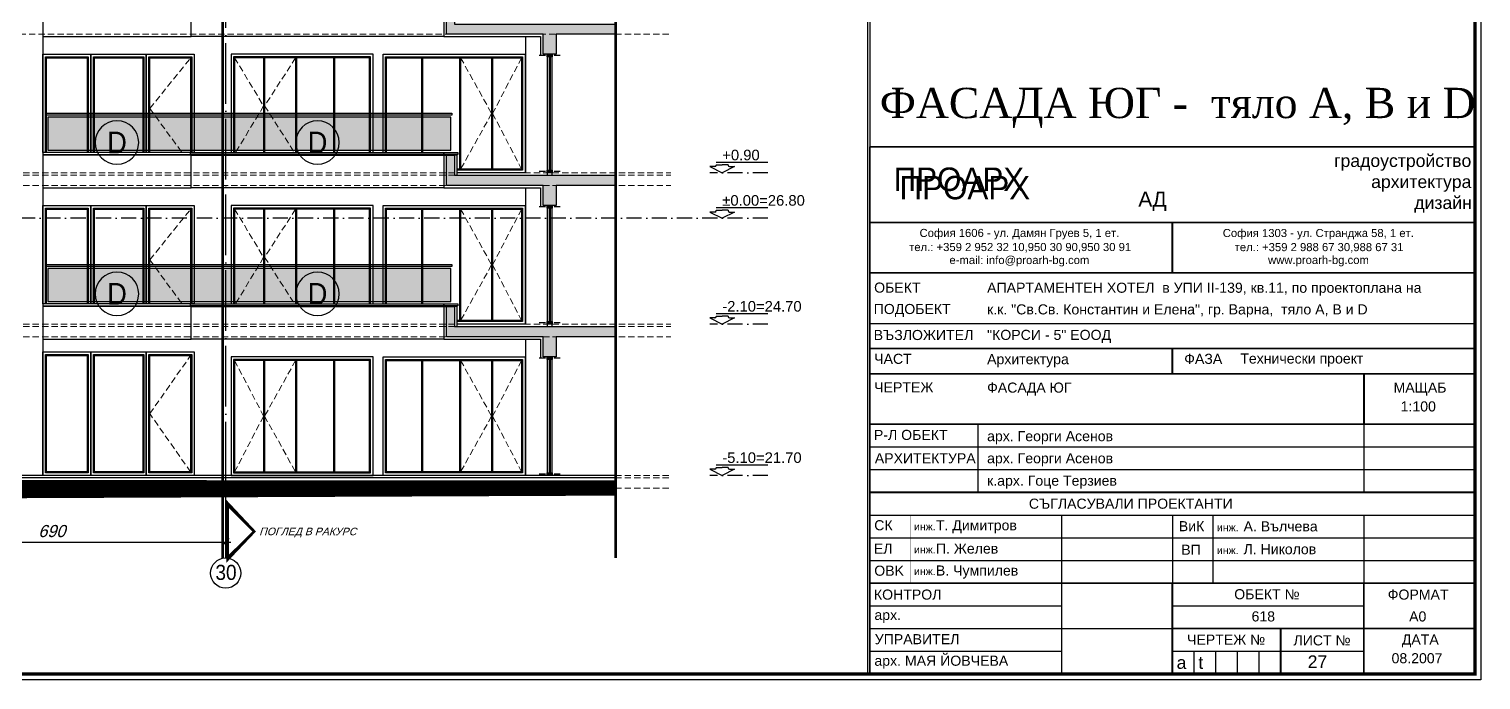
# Model space of a CAD drawing. Extents: x 9615146 to 9672346, y 4699603 to 4705703.
# Drawn here: x 9648767 to 9651646, y 4702703 to 4703994 of the extents above; entities that cross this region are included whole.
import ezdxf
from ezdxf.enums import TextEntityAlignment as Align

# ---------------------------------------------------------------- set-up
doc = ezdxf.new("R2010")
doc.units = 0
doc.header["$LTSCALE"] = 0.5
doc.header["$MEASUREMENT"] = 0
doc.header["$PDSIZE"] = -1
for name, pattern in [('ACAD_ISO04W100', [30, 24, -3, 0, -3]), ('DASHED', [0.75, 0.5, -0.25]), ('OSI1000', [5, 3, -1, 0, -1])]:
    doc.linetypes.add(name, pattern=pattern)
doc.layers.get('0').update_dxf_attribs({"color": 251, "linetype": 'CONTINUOUS'})
doc.layers.get('Defpoints').update_dxf_attribs({"color": 251, "linetype": 'CONTINUOUS'})
for name, color, linetype in [('_axis', 1, 'ACAD_ISO04W100'), ('_axis_num', 1, 'CONTINUOUS'), ('_dimension', 4, 'CONTINUOUS'), ('_dimension_evel', 4, 'CONTINUOUS'), ('_hatch', 9, 'CONTINUOUS'), ('_table', 3, 'CONTINUOUS'), ('_text', 4, 'CONTINUOUS'), ('_text_spesif_window', 41, 'CONTINUOUS'), ('_text_table', 3, 'CONTINUOUS'), ('_view', 3, 'CONTINUOUS'), ('fasadi', 147, 'CONTINUOUS')]:
    doc.layers.add(name, color=color, linetype=linetype)
doc.layers.add('_punk', color=8, linetype='DASHED', lineweight=9)
doc.styles.add('GENERATED_STYLE_1', font='arial.ttf')
doc.styles.add('HEB1', font='', dxfattribs={"width": 0.8, "oblique": 17})
doc.styles.add('leg', font='arial.ttf')
doc.styles.add('POMESHTENIA', font='arial.ttf', dxfattribs={"width": 0.9})
doc.styles.add('PRO', font='')
doc.styles.add('WIN', font='swindos.shx', dxfattribs={"oblique": 17})
doc.styles.get('HEB1').set_extended_font_data('HebarU Cyr')
doc.styles.get('PRO').set_extended_font_data('Corrida')
doc.dimstyles.new('dim_50', dxfattribs={"dimtxt": 24, "dimasz": 1, "dimexe": 30, "dimexo": 0, "dimgap": 10, "dimtad": 1, "dimdec": 1, "dimrnd": 0.5, "dimdsep": 46, "dimtxsty": 'WIN', "dimblk1": '1', "dimblk2": '1', "dimsah": 1, "dimcen": 15, "dimdle": 10, "dimse1": 1, "dimse2": 1, "dimadec": 0, "dimazin": 0, "dimtfac": 1, "dimtdec": 1, "dimtix": 1, "dimtmove": 2, "dimatfit": 3, "dimldrblk": '1', "dimfxl": 1, "dimtolj": 1, "dimarcsym": 0})
pattern_1 = [(180, (19291793.80680515, 2200), (-1.5625, 3.125), [0, -3.125])]
pattern_2 = [(180, (19291793.80680515, 1900), (-1.5625, 3.125), [0, -3.125])]

# ---------------------------------------------------------------- blocks, each defined once
blk = doc.blocks.new('rtyre')
at = {"layer": '_dimension_evel', "ltscale": 20}
for p, q in [((-25.98991621100868, 21.88341124133149), (-43.67999989444797, 21.88341125623265)), ((-43.67999989444797, 21.88341125623265), (0, 0)), ((-21.08991620464076, 37.79426300298655), (161.5563992843381, 37.79426284031797)), ((-21.08991621457972, 28.28064290881593), (-21.08991621457972, 26.78341123343125)), ((-21.08991621457972, 28.28064290881593), (2.484011929482222e-08, 28.28064289018948)), ((21.0899162642454, 28.28064287032612), (2.484011929482222e-08, 28.28064289018948)), ((43.67999993170088, 21.88341117924574), (0, 0)), ((21.0899162642454, 28.28064287032612), (21.08991626175703, 26.78341119617835)), ((25.98991624826158, 21.88341119538381), (43.67999993170088, 21.88341117924574))]:
    blk.add_line(p, q, dxfattribs=at)
for centre, major_axis, ratio, start_param, end_param in [((-25.98991620603192, 26.78341123839346), (3.464823224053962, 3.464823224053962), 0.9999999998278931, 3.926990816057631, 5.497787142683389), ((25.98991625322378, 26.78341119245306), (-3.464823224673926, 3.464823224673926), 0.9999999994715169, 0.7853981629014264, 2.356194488915409)]:
    blk.add_ellipse(centre, major_axis=major_axis, ratio=ratio, start_param=start_param, end_param=end_param, dxfattribs=at)
at = {"layer": '_dimension_evel', "linetype": 'OSI1000', "ltscale": 20, "style": 'HEB1', "oblique": 359.9999999871126, "width": 0.79999999781503}
blk.add_attdef('+12.50', (3.974128048866987e-08, 44.24032013564283), '', height=41.99999997485429, rotation=359.9999999466392, dxfattribs=at)
blk = doc.blocks.new('hgkjy68i')
for p, q in [((-1200.000000003889, 694.999999993277), (-3.881723387166858e-09, 694.9999999999709)), ((-985.8427442305547, 494.9999999944703), (-985.842744229798, 359.9999999944557)), ((-220.0000000027649, 494.999999998734), (-220.0000000020118, 359.9999999987485)), ((-220.0000000027649, 494.999999998734), (-220.0000000020118, 359.9999999987485)), ((-1200.000000002514, 449.9999999932625), (-2.517481334507465e-09, 449.9999999999709)), ((-1200.00000000227, 404.9999999932334), (-2.262822818011045e-09, 404.9999999999418)), ((-1200.000000001761, 314.9999999932334), (-1.764419721439481e-09, 314.9999999999563)), ((-820.0000000017571, 314.9999999953579), (-819.9999999999964, -4.627509042620659e-09)), ((-600.0000000017644, 314.9999999965949), (-600.0000000010041, 179.9999999965949)), ((-600.0000000017644, 314.9999999965949), (-600.0000000010041, 179.9999999965949)), ((-520.0000000017608, 314.999999997046), (-520.0000000010077, 179.999999997046)), ((-220.0000000017608, 314.9999999987194), (-220.0000000010077, 179.9999999987194)), ((-220.0000000017608, 314.9999999987194), (-220.0000000010077, 179.9999999987194)), ((-1200.00000000151, 269.999999993277), (-1.509761204943061e-09, 269.9999999999709)), ((-1200.000000001262, 224.9999999932625), (-1.258740667253733e-09, 224.9999999999709)), ((-1200.000000000757, 134.999999993277), (-890.0000000007531, 134.9999999949941)), ((-1200.000000000757, 134.999999993277), (-890.0000000007531, 134.9999999949941)), ((-1200.000000000757, 134.999999993277), (-890.0000000007531, 134.9999999949941)), ((-1200.000000000757, 134.999999993277), (-820.0000000007494, 134.999999995387)), ((-600.2399612597073, 134.9999999966094), (-220.2399612597037, 134.9999999987485)), ((-1200.000000000502, 89.99999999321881), (-600.0000000005057, 89.99999999659485)), ((-1200.000000000251, 44.99999999327702), (-890.000000000251, 44.99999999497959)), ((-1200.000000000251, 44.99999999327702), (-820.000000000251, 44.99999999537249)), ((-600.2399612592017, 44.99999999662396), (-385.2399612591944, 44.99999999781721)), ((-385.2399612591944, 44.99999999781721), (-220.2399612591944, 44.99999999873398))]:
    blk.add_line(p, q)
at = {"ltscale": 50}
for p, q in [((-557.239961259198, 44.99999999685679), (-557.2399612589506, -3.14321368932724e-09)), ((-514.239961259198, 44.99999999708962), (-514.239961258947, -2.91038304567337e-09)), ((-471.2399612592017, 44.999999997337), (-471.239961258947, -2.677552402019501e-09)), ((-428.239961259198, 44.99999999756983), (-428.239961258947, -2.430169843137264e-09))]:
    blk.add_line(p, q, dxfattribs=at)
for points, const_width in [([(-1200, -6.752088665962219e-09), (-1200.000000005843, 1044.999999993262)], 3.5), ([(-1200.000000005843, 1044.999999993262), (-5.835318006575108e-09, 1044.999999999971)], 3.5), ([(-3.637978807091713e-12, -1.455191522836685e-11), (-5.835318006575108e-09, 1044.999999999971)], 3.5), ([(-1200.000000004999, 894.9999999932479), (-5.009496817365289e-09, 894.9999999999854)], 3.5), ([(-600.0000000044456, 794.999999996624), (-600.0000000050059, 894.9999999966094)], 3.5), ([(-1200.000000004442, 794.9999999932625), (-4.445610102266073e-09, 794.9999999999709)], 3.5), ([(-1200.000000004442, 794.9999999932625), (-4.445610102266073e-09, 794.9999999999709)], 3.5), ([(-1200.000000004442, 794.9999999932625), (-4.445610102266073e-09, 794.9999999999709)], 1), ([(-1200.000000003605, 644.9999999932479), (-2.99175682477653, 644.9999999999563)], 3.5), ([(-600.0000000033251, 594.999999996624), (-600.0000000036052, 644.999999996624)], 3.5), ([(-1200.000000003325, 594.9999999932625), (-2.991756824492768, 594.9999999999563)], 3.5), ([(-220.0000000033288, 594.9999999987485), (-220.0000000030486, 544.9999999987485)], 3.5), ([(-220.0000000033288, 594.9999999987485), (-220.0000000030486, 544.9999999987485)], 3.5), ([(-220.0000000030486, 544.9999999987485), (-220.0000000027649, 494.999999998734)], 3.5), ([(-220.0000000030486, 544.9999999987485), (-220.0000000027649, 494.999999998734)], 3.5), ([(-1200.000000002769, 494.9999999932625), (-2.991756823936157, 494.9999999999418)], 3.5), ([(-1200.000000002015, 359.999999993277), (-2.015440259128809e-09, 359.9999999999709)], 3.5), ([(-1120.000000001764, 314.9999999936845), (-1120.000000001011, 179.9999999936699)], 1), ([(-1200.000000001011, 179.9999999932479), (-1.004082150757313e-09, 179.9999999999418)], 3.5), ([(-600.0000000010041, 179.9999999965949), (-600.0000000000036, -3.37604433298111e-09)], 3.5), ([(-220.2399612599511, 179.9999999987194), (-220.2399612589506, -1.251464709639549e-09)], 3.5), ([(-600.0000000005057, 89.99999999659485), (-5.056790541857481e-10, 89.99999999995634)], 3.5), ([(-385.239961259449, 89.99999999778811), (-385.239961258947, -2.182787284255028e-09)], 3.5), ([(-220.2399612594527, 89.99999999871943), (-5.056790541857481e-10, 89.99999999995634)], 3.5), ([(-1200, -6.752088665962219e-09), (-3.637978807091713e-12, -1.455191522836685e-11)], 3.5)]:
    blk.add_lwpolyline(points, dxfattribs=dict(const_width=const_width))
for s, height, style, p in [('градоустройство', 25, 'GENERATED_STYLE_1', (-279.2148108909023, 1004.97233653588)), ('ПРОАРХ', 46.48734335811437, 'PRO', (-1152.647360662806, 957.4434833707055)), ('архитектура', 25, 'GENERATED_STYLE_1', (-205.7495994309174, 963.305669869631)), ('AД', 30, 'GENERATED_STYLE_1', (-667.5827061538948, 926.1545622206468)), ('дизайн', 25, 'GENERATED_STYLE_1', (-120.2107181209976, 921.6390032034396)), ('София 1606 - ул. Дамян Груев 5, 1 ет.', 16, 'GENERATED_STYLE_1', (-1101.2717192731, 866.2184783885023)), ('София 1303 - ул. Странджа 58, 1 ет.', 16, 'GENERATED_STYLE_1', (-499.981037120313, 866.0711386920011)), ('тел.: +359 2 952 32 10,950 30 90,950 30 91', 16, 'GENERATED_STYLE_1', (-1121.888363202001, 838.2880328040483)), ('тел.: +359 2 988 67 30,988 67 31', 16, 'GENERATED_STYLE_1', (-476.3575719086875, 838.1406931077945)), ('e-mail: info@proarh-bg.com', 16, 'GENERATED_STYLE_1', (-1041.964761564755, 812.5249813447153)), ('www.proarh-bg.com', 16, 'GENERATED_STYLE_1', (-410.1965896438924, 812.6723210481141)), ('ПОДОБЕКТ', 20, 'GENERATED_STYLE_1', (-1192.182810372338, 713.4386813753663)), ('ВЪЗЛОЖИТЕЛ', 20, 'GENERATED_STYLE_1', (-1192.196452936852, 661.8891077689186)), ('ЧАСТ ', 20, 'GENERATED_STYLE_1', (-1191.186903141228, 614.6589358732745)), ('ФАЗА', 20, 'GENERATED_STYLE_1', (-576.4017495081498, 614.6589358767087)), ('ЧЕРТЕЖ', 20, 'GENERATED_STYLE_1', (-1191.186903140915, 558.2715300845448)), ('МАЩАБ', 20, 'GENERATED_STYLE_1', (-161.3647280242658, 557.6176118442672)), ('Р-Л ОБЕКТ', 20, 'GENERATED_STYLE_1', (-1191.72442019359, 463.8119326322048)), ('АРХИТЕКТУРА', 20, 'GENERATED_STYLE_1', (-1189.967257846809, 417.4797464895673)), ('СЪГЛАСУВАЛИ ПРОЕКТАНТИ', 20, 'GENERATED_STYLE_1', (-884.4746525785777, 327.4736180413747)), ('инж. ', 15, 'GENERATED_STYLE_1', (-1112.346777620733, 284.6745074327046)), ('инж. ', 15, 'GENERATED_STYLE_1', (-511.6688418095546, 282.8462442283926)), ('инж.', 15, 'GENERATED_STYLE_1', (-1112.346777620485, 238.9305329192575)), ('инж. ', 15, 'GENERATED_STYLE_1', (-511.6688418093072, 237.6085608504654)), ('инж. ', 15, 'GENERATED_STYLE_1', (-1112.346777620241, 195.8853443439148))]:
    blk.add_text(s, height=height, dxfattribs=dict(style=style)).set_placement(p)
at = {"color": 251, "style": 'PRO'}
blk.add_text('ПРОАРХ', height=46.48734335811437, dxfattribs=at).set_placement((-1140.851553590324, 940.9445723897516))
at = {"ltscale": 50, "style": 'GENERATED_STYLE_1'}
for s, p in [('ОБЕКТ', (-1191.350613919643, 755.8698793716321)), ('СК', (-1191.113233289445, 284.7400529587176)), ('ВиК', (-587.1584681370587, 282.8372235553688)), ('ЕЛ', (-1191.768076399698, 238.1723687701451)), ('ВП', (-582.2439886266911, 236.1671360894397)), ('ОВK', (-1191.08049113342, 194.6015789955854)), ('КОНТРОЛ', (-1191.757162347349, 147.2540160454228)), ('ОБЕКТ №', (-477.2728914897743, 147.9799323776824)), ('ФОРМАТ', (-172.8501191266805, 147.2328425096493)), ('арх.', (-1190.757162347116, 106.9073603170109)), ('УПРАВИТЕЛ', (-1190.109140518754, 58.85228204382292)), ('ЧЕРТЕЖ №', (-570.8668762558445, 57.9260689279472)), ('ЛИСТ №', (-359.7810396322711, 56.48171382729197)), ('ДАТА', (-144.9403480726833, 58.19277409650385)), ('арх. МАЯ ЙОВЧЕВА', (-1190.75716234661, 16.14334437060461))]:
    blk.add_text(s, height=20, dxfattribs=at).set_placement(p)
for tag, p, height in [('OBEKT', (-967.2933519029466, 755.6047332769667), 20), ('PODOBEKT', (-967.2933519027065, 712.681831735681), 20), ('VUZLOGITEL', (-967.2933519024264, 662.1315032256098), 20), ('CHAST', (-967.2933519021499, 614.029710126546), 20), ('FAZA', (-465.3195381476762, 615.2473362208693), 20), ('CHERTEG', (-967.2933519018334, 557.608524344425), 20), ('MASHTAB', (-158.1524274357726, 520.342981286376), 20), ('RUKOVODITEL_OBEKT', (-967.293351901295, 461.3697135259135), 20), ('ARCH', (-967.2933519010512, 417.4797464908188), 20), ('ARCH', (-967.2933519008002, 373.1021301529545), 20), ('CK', (-1068.860316197413, 284.6745074329519), 20), ('VIK', (-458.7979405361002, 282.5361076056288), 20), ('EL', (-1068.860316197155, 238.5263537537976), 20), ('VP', (-458.7979405358456, 237.2268448857649), 20), ('OVK', (-1068.860316196908, 194.9368915299274), 20), ('KONTROL', (-1140.0000000006, 106.1067183476116), 20), ('OBEKT', (-457.4236924307806, 103.9951453490357), 20), ('FORMAT', (-157.5446851358502, 103.9683747715171), 20), ('A', (-591.4913953648684, 9.999999996667611), 25), ('B', (-548.4913953648647, 9.999999996914994), 25), ('C', (-505.4913953648611, 9.999999997147825), 25), ('D', (-462.4913953648611, 9.999999997380655), 25), ('E', (-419.4913953648575, 9.99999999764259), 25), ('00000', (-351.0577362200238, 11.70492593296512), 25), ('DATA', (-151.2424263808934, 21.09625478660746), 20)]:
    blk.add_attdef(tag, p, '', height=height, dxfattribs=at)
blk = doc.blocks.new('1')
for p, q in [((-10, 0), (10, 0)), ((-7.071067811866669, -7.07106781186485), (7.071067811866669, 7.07106781186485)), ((0, 20), (0, -20))]:
    blk.add_line(p, q)
blk = doc.blocks.new('*D84')
at = {"layer": '_dimension', "color": 0, "lineweight": -2, "ltscale": 30, "transparency": 16777216}
blk.add_line((9648467.903402284, 4702976.445895948), (9649155.903402064, 4702976.445895948), dxfattribs=at)
at = {"layer": 'Defpoints', "color": 0, "ltscale": 30, "transparency": 16777216}
for p in [(9648466.903402284, 4702976.445894483), (9649156.903402064, 4702976.445895948), (9649156.903402064, 4702976.445894293)]:
    blk.add_point(p, dxfattribs=at)
at = {"layer": '_dimension', "color": 0, "lineweight": -2, "ltscale": 30, "transparency": 16777216, "rotation": 180}
blk.add_blockref('1', (9648466.903402284, 4702976.445895948), dxfattribs=at)
at = {"layer": '_dimension', "color": 0, "lineweight": -2, "ltscale": 30, "transparency": 16777216}
blk.add_blockref('1', (9649156.903402064, 4702976.445895948), dxfattribs=at)
at = {"layer": '_dimension', "color": 0, "ltscale": 30, "transparency": 16777216, "insert": (9648811.903402174, 4702998.445895948), "char_height": 24, "attachment_point": 5, "style": 'WIN'}
blk.add_mtext('\\A1;690', dxfattribs=at)
blk = doc.blocks.new('fghfdg')
at = {"layer": '_text_spesif_window'}
blk.add_circle((0, 0), 18, dxfattribs=at)
at = {"layer": '_text_spesif_window', "style": 'HEB1', "text_generation_flag": 6, "width": 0.7999999999992724}
blk.add_attdef('A', text='', height=18, rotation=179.9999998932783, dxfattribs=at).set_placement((-1.862645149230957e-09, -9.232262405566871), align=Align.CENTER)

msp = doc.modelspace()

# ---------------------------------------------------------------- hatches: boundary and pattern name
at = {"layer": 'fasadi', "ltscale": 40}
h = msp.add_hatch(color=256, dxfattribs=at)
h.paths.add_polyline_path([(9649594.798128767, 4704003.838117622), (9649930.291744377, 4704003.838117691), (9649930.291744376, 4703983.838117689), (9649594.798128767, 4703983.838117618)])
h.paths.add_polyline_path([(9649786.32422211, 4703983.838117659), (9649812.206126621, 4703983.838117663), (9649812.206126621, 4703943.838117663), (9649786.324222108, 4703943.838117661)])
h.paths.add_polyline_path([(9649594.798128767, 4704043.838117341), (9649610.327271475, 4704043.838117341), (9649610.327271475, 4704008.838117622), (9649594.798128767, 4704008.83811762)])
h.paths.add_polyline_path([(9649594.798128767, 4704008.83811762), (9649610.327271475, 4704008.838117622), (9649610.327271475, 4704003.838117624), (9649594.798128767, 4704003.838117622)])
h = msp.add_hatch(dxfattribs=at)
h.set_pattern_fill('DOTS', color=256, scale=50, style=0)
h.set_pattern_definition(pattern_1)
h.paths.add_polyline_path([(9648804.403414879, 4703753.83811745), (9648804.403414879, 4703818.83811745), (9649151.385621471, 4703818.83811745), (9649151.385621471, 4703753.83811745)])
h.paths.add_polyline_path([(9649151.385621473, 4703818.83811745), (9649156.903401332, 4703818.83811745), (9649156.90340135, 4703753.83811745), (9649151.385621473, 4703753.83811745)])
h = msp.add_hatch(dxfattribs=at)
h.set_pattern_fill('DOTS', color=256, scale=50, style=0)
h.set_pattern_definition(pattern_1)
h.paths.add_polyline_path([(9649603.474509664, 4703753.83811745), (9649603.474509666, 4703818.83811745), (9649156.903401334, 4703818.83811745), (9649156.903401352, 4703753.83811745)])
h = msp.add_hatch(color=256, dxfattribs=at)
h.paths.add_polyline_path([(9649594.798128769, 4703703.838117624), (9649930.29174438, 4703703.838117691), (9649930.29174438, 4703683.838117689), (9649594.798128769, 4703683.83811762)])
h.paths.add_polyline_path([(9649786.324222112, 4703683.838117659), (9649812.206126621, 4703683.838117665), (9649812.206126623, 4703643.838117663), (9649786.324222112, 4703643.838117663)])
h.paths.add_polyline_path([(9649594.798128769, 4703743.838117342), (9649610.327271475, 4703743.838117342), (9649610.327271475, 4703708.838117624), (9649594.798128769, 4703708.838117622)])
h.paths.add_polyline_path([(9649594.798128769, 4703708.838117622), (9649610.327271475, 4703708.838117624), (9649610.327271476, 4703703.838117626), (9649594.798128769, 4703703.838117624)])
h = msp.add_hatch(dxfattribs=at)
h.set_pattern_fill('DOTS', color=256, scale=50, style=0)
h.set_pattern_definition(pattern_2)
h.paths.add_polyline_path([(9648804.403414879, 4703453.83811745), (9648804.403414879, 4703518.83811745), (9649151.385621471, 4703518.83811745), (9649151.385621471, 4703453.83811745)])
h.paths.add_polyline_path([(9649151.385621473, 4703518.83811745), (9649156.903401332, 4703518.83811745), (9649156.90340135, 4703453.83811745), (9649151.385621473, 4703453.83811745)])
h = msp.add_hatch(dxfattribs=at)
h.set_pattern_fill('DOTS', color=256, scale=50, style=0)
h.set_pattern_definition(pattern_2)
h.paths.add_polyline_path([(9649603.474509664, 4703453.83811745), (9649603.474509666, 4703518.83811745), (9649156.903401334, 4703518.83811745), (9649156.903401352, 4703453.83811745)])
h = msp.add_hatch(color=256, dxfattribs=at)
h.paths.add_polyline_path([(9649594.798128773, 4703403.838117624), (9649930.291744383, 4703403.838117691), (9649930.291744383, 4703383.838117689), (9649594.798128773, 4703383.83811762)])
h.paths.add_polyline_path([(9649786.324222116, 4703383.838117659), (9649812.206126627, 4703383.838117665), (9649812.206126627, 4703343.838117663), (9649786.324222116, 4703343.838117663)])
h.paths.add_polyline_path([(9649594.79812877, 4703443.838117342), (9649610.32727148, 4703443.838117342), (9649610.327271478, 4703408.838117624), (9649594.798128773, 4703408.83811762)])
h.paths.add_polyline_path([(9649594.798128773, 4703408.83811762), (9649610.327271478, 4703408.838117624), (9649610.32727148, 4703403.838117626), (9649594.798128773, 4703403.838117624)])

# ---------------------------------------------------------------- linework, layer by layer
at = {"layer": '_axis', "ltscale": 10}
msp.add_line((9649156.903402055, 4702945.264943951), (9649156.903402729, 4705388.083975599), dxfattribs=at)
at = {"layer": '_axis'}
for p, q in [((9649820.03141963, 4703941.338117663), (9649778.146167336, 4703941.338117655)), ((9649820.031419681, 4703711.338117661), (9649778.146167388, 4703711.338117659)), ((9649820.031419631, 4703641.338117663), (9649778.146167338, 4703641.338117654)), ((9649820.031419681, 4703411.338117659), (9649778.146167388, 4703411.338117657)), ((9649820.03141962, 4703341.338117659), (9649778.146167325, 4703341.338117654)), ((9649820.03141967, 4703111.338117659), (9649778.146167377, 4703111.338117657))]:
    msp.add_line(p, q, dxfattribs=at)
at = {"layer": '_axis_num'}
msp.add_circle((9649156.90340211, 4702915.264944139), 30, dxfattribs=at)
at = {"layer": '_dimension_evel', "linetype": 'OSI1000', "ltscale": 20}
for p, q in [((9650232.04528398, 4703708.838118382), (9650117.112900376, 4703708.8381184)), ((9650232.04528398, 4703618.838118382), (9641548.253517205, 4703618.838118402)), ((9650232.045283929, 4703408.838118378), (9650117.112900324, 4703408.838118397)), ((9650232.045283878, 4703108.838118382), (9650117.112900276, 4703108.838118399))]:
    msp.add_line(p, q, dxfattribs=at)
for points, const_width in [([(9649150.962974371, 4702945.264944136), (9649150.962974371, 4705388.083975699)], 4.999999999999999), ([(9649930.291744374, 4702945.264944149), (9649930.291744376, 4705388.083975712)], 5)]:
    msp.add_lwpolyline(points, dxfattribs=dict(at, const_width=const_width))
at = {"layer": '_dimension_evel', "linetype": 'OSI1000', "ltscale": 20, "const_width": 4.999999999999999}
msp.add_lwpolyline([(9649160.962974424, 4702945.264944134), (9649213.462974401, 4702997.764944149), (9649160.962974379, 4703050.264944129)], close=True, dxfattribs=at)
at = {"layer": '_hatch', "color": 252, "ltscale": 10, "const_width": 30.00000000000001}
msp.add_lwpolyline([(9649930.291744368, 4703083.838117131), (9643284.403404808, 4703083.838117975), (9643284.403404804, 4703233.838118077), (9641813.797236903, 4703233.838118077)], dxfattribs=at)
at = {"layer": '_punk', "ltscale": 50}
for p, q in [((9641716.87599032, 4703983.838118257), (9650039.317684485, 4703983.838117066)), ((9649006.403400118, 4703836.338117771), (9649087.40339015, 4703936.838117782)), ((9649174.565878946, 4703936.838117728), (9649232.017529234, 4703841.338117626)), ((9649295.485797178, 4703936.838117726), (9649234.017529236, 4703841.338117627)), ((9649622.76064624, 4703936.838117722), (9649684.22891418, 4703826.338117672)), ((9649743.680564472, 4703936.838117721), (9649686.22891418, 4703826.338117674)), ((9649006.403400118, 4703836.338117771), (9649070.543663697, 4703748.838117789)), ((9649232.017529234, 4703841.338117626), (9649176.280853475, 4703748.838117344)), ((9649234.017529236, 4703841.338117627), (9649293.650923623, 4703748.838117339)), ((9649684.22891418, 4703826.338117672), (9649622.760646233, 4703715.838117627)), ((9649686.22891418, 4703826.338117674), (9649743.680564465, 4703715.838117626)), ((9643223.98546953, 4703708.83811802), (9650039.317684485, 4703708.838117063)), ((9643223.98546953, 4703703.838118021), (9650039.317684485, 4703703.838117066)), ((9643223.98546953, 4703683.83811802), (9650039.317684485, 4703683.838117062)), ((9649006.403400118, 4703536.338117771), (9649087.40339015, 4703636.838117782)), ((9649174.56587895, 4703636.838117728), (9649232.017529238, 4703541.338117626)), ((9649295.48579718, 4703636.838117726), (9649234.017529238, 4703541.338117627)), ((9649622.76064624, 4703636.838117721), (9649684.22891418, 4703526.33811767)), ((9649743.680564472, 4703636.838117719), (9649686.22891418, 4703526.338117674)), ((9649006.403400118, 4703536.338117771), (9649070.543663697, 4703448.838117789)), ((9649232.017529238, 4703541.338117626), (9649176.280853476, 4703448.838117342)), ((9649234.017529238, 4703541.338117627), (9649293.650923626, 4703448.838117339)), ((9649684.22891418, 4703526.33811767), (9649622.760646233, 4703415.838117627)), ((9649686.22891418, 4703526.338117674), (9649743.680564465, 4703415.838117626)), ((9643223.985469531, 4703408.838118021), (9650039.317684485, 4703408.838117063)), ((9643223.985469531, 4703403.838118023), (9650039.317684485, 4703403.838117066)), ((9643223.985469531, 4703383.838118022), (9650039.317684485, 4703383.838117066)), ((9649174.565878952, 4703336.838117728), (9649232.017529244, 4703226.338117661)), ((9649295.485797184, 4703336.838117726), (9649234.017529244, 4703226.338117659)), ((9649622.760646235, 4703336.838117722), (9649684.228914173, 4703226.338117672)), ((9649743.680564465, 4703336.838117721), (9649686.228914173, 4703226.338117674)), ((9649232.017529244, 4703226.338117661), (9649174.56587896, 4703115.838117599)), ((9649234.017529244, 4703226.338117659), (9649295.48579719, 4703115.838117596)), ((9649684.228914173, 4703226.338117672), (9649622.760646228, 4703115.838117626)), ((9649686.228914173, 4703226.338117674), (9649743.680564458, 4703115.838117624)), ((9641716.87599053, 4703108.838117791), (9649169.403383011, 4703108.838117791)), ((9641716.87599053, 4703103.83811779), (9649169.403383011, 4703103.838117791)), ((9641716.87599053, 4703083.838117791), (9649169.403383011, 4703083.838117791)), ((9646835.548150431, 4703108.838118372), (9650039.317684485, 4703108.838117087)), ((9646835.54815043, 4703103.838118374), (9650039.317684485, 4703103.838117087)), ((9646835.548150428, 4703083.838118374), (9650039.317684483, 4703083.838117087))]:
    msp.add_line(p, q, dxfattribs=at)
msp.add_lwpolyline([(9649087.403379066, 4703115.838117791), (9649006.403394574, 4703231.338117787), (9649087.40339015, 4703346.838117782)], dxfattribs=at)
at = {"layer": '_table', "ltscale": 10}
msp.add_lwpolyline([(9641346.02944655, 4705703.380101887), (9651646.029446546, 4705703.380101884), (9651646.029446548, 4702703.380101882), (9641346.029446552, 4702703.380101885)], close=True, dxfattribs=at)
msp.add_lwpolyline([(9641497.713657077, 4705691.380101887, 6.842105263157892, 6.842105263157892, 0), (9651634.029446548, 4705691.380101883, 6.842105263157892, 6.842105263157892, 0), (9651634.029446546, 4702715.380101881, 6.842105263157892, 6.842105263157892, 0), (9641497.713657077, 4702715.380101889, 6.842105263157892, 6.842105263157892, 0)], format="xyseb", close=True, dxfattribs=at)
at = {"layer": '_text_table'}
for p, q in [((9650430.029446606, 4702715.380101882), (9650430.029446607, 4705691.380101849)), ((9650435.029446606, 4702715.380101882), (9650435.029446606, 4705691.380101849))]:
    msp.add_line(p, q, dxfattribs=at)
at = {"layer": 'fasadi'}
msp.add_line((9648794.403392855, 4704878.838117818), (9648794.403392855, 4703108.838117791), dxfattribs=at)
at = {"layer": 'fasadi', "ltscale": 40}
for p, q in [((9649150.962974314, 4703748.838117447), (9649150.96297437, 4703978.838117428)), ((9649589.621747851, 4703978.838117341), (9649781.147841174, 4703978.838117342)), ((9649752.064436655, 4703708.838117624), (9649752.064436639, 4703978.838117341)), ((9649781.147841174, 4703978.838117342), (9649781.147841174, 4703941.338117659)), ((9649232.017529234, 4703936.838117728), (9649232.017529232, 4703748.838117339)), ((9649234.017529234, 4703936.838117726), (9649234.017529232, 4703748.838117339)), ((9649295.485797178, 4703936.838117726), (9649295.485797176, 4703748.838117337)), ((9649297.485797178, 4703936.838117724), (9649297.485797176, 4703748.838117335)), ((9649370.854364289, 4703936.83811773), (9649370.854364289, 4703748.838117335)), ((9649372.854364289, 4703936.838117728), (9649372.854364287, 4703748.838117335)), ((9649545.392079128, 4703936.838117728), (9649545.392079124, 4703748.838117335)), ((9649547.392079128, 4703936.838117728), (9649547.392079122, 4703748.838117335)), ((9649620.76064624, 4703936.838117722), (9649620.760646233, 4703715.838117626)), ((9649622.76064624, 4703936.838117722), (9649622.760646233, 4703715.838117627)), ((9649684.228914184, 4703936.838117721), (9649684.228914177, 4703715.838117626)), ((9649686.228914184, 4703936.838117721), (9649686.228914177, 4703715.838117626)), ((9649798.088793475, 4703938.838117659), (9649798.08879353, 4703713.838117661)), ((9649800.088793471, 4703938.838117659), (9649800.08879353, 4703713.838117659)), ((9649589.621747868, 4703743.838117341), (9649594.79812876, 4703743.838117339)), ((9649615.503652362, 4703743.838117339), (9649610.327271469, 4703743.838117339)), ((9649615.503652362, 4703743.838117339), (9649615.503652362, 4703703.838117667)), ((9649150.962974317, 4703448.838117447), (9649150.962974373, 4703678.838117428)), ((9649589.62174785, 4703678.838117339), (9649781.147841172, 4703678.838117341)), ((9649752.064436657, 4703408.838117622), (9649752.064436639, 4703678.838117339)), ((9649781.147841172, 4703678.838117341), (9649781.147841172, 4703641.338117657)), ((9649232.017529238, 4703636.838117724), (9649232.017529236, 4703448.838117339)), ((9649234.017529238, 4703636.838117726), (9649234.017529236, 4703448.838117339)), ((9649295.48579718, 4703636.838117726), (9649295.485797178, 4703448.838117337)), ((9649297.48579718, 4703636.838117724), (9649297.485797178, 4703448.838117335)), ((9649370.854364293, 4703636.838117728), (9649370.85436429, 4703448.838117333)), ((9649372.854364293, 4703636.838117726), (9649372.85436429, 4703448.838117335)), ((9649545.39207913, 4703636.838117726), (9649545.392079126, 4703448.838117335)), ((9649547.39207913, 4703636.838117726), (9649547.392079124, 4703448.838117335)), ((9649620.76064624, 4703636.838117721), (9649620.760646233, 4703415.838117626)), ((9649622.76064624, 4703636.838117721), (9649622.760646233, 4703415.838117627)), ((9649684.228914184, 4703636.838117721), (9649684.228914177, 4703415.838117624)), ((9649686.228914184, 4703636.838117721), (9649686.228914179, 4703415.838117624)), ((9649798.088793475, 4703638.838117657), (9649798.08879353, 4703413.838117659)), ((9649800.088793473, 4703638.838117657), (9649800.088793531, 4703413.838117657)), ((9649589.62174787, 4703443.838117341), (9649594.798128761, 4703443.838117339)), ((9649615.503652362, 4703443.838117339), (9649610.32727147, 4703443.838117339)), ((9649615.503652362, 4703443.838117339), (9649615.503652364, 4703403.838117667)), ((9649150.96297432, 4703108.838117529), (9649150.962974366, 4703378.838117424)), ((9649589.621747851, 4703378.838117339), (9649781.147841174, 4703378.838117341)), ((9649752.06443665, 4703108.838117624), (9649752.064436631, 4703378.838117341)), ((9649781.147841174, 4703378.838117341), (9649781.147841172, 4703341.338117655)), ((9649232.01752924, 4703336.838117724), (9649232.017529245, 4703115.838117596)), ((9649234.01752924, 4703336.838117724), (9649234.017529245, 4703115.838117598)), ((9649295.485797184, 4703336.838117726), (9649295.48579719, 4703115.838117596)), ((9649297.485797184, 4703336.838117724), (9649297.485797187, 4703115.838117596)), ((9649370.854364295, 4703336.838117728), (9649370.854364302, 4703115.838117594)), ((9649372.854364295, 4703336.838117726), (9649372.854364298, 4703115.838117594)), ((9649545.392079122, 4703336.838117728), (9649545.392079119, 4703115.838117626)), ((9649547.392079122, 4703336.838117728), (9649547.392079115, 4703115.838117626)), ((9649620.760646235, 4703336.838117722), (9649620.760646228, 4703115.838117626)), ((9649622.760646235, 4703336.838117722), (9649622.760646228, 4703115.838117626)), ((9649684.228914177, 4703336.838117721), (9649684.22891417, 4703115.838117626)), ((9649686.228914177, 4703336.838117721), (9649686.228914171, 4703115.838117626)), ((9649798.088793464, 4703338.838117657), (9649798.088793518, 4703113.838117659)), ((9649800.08879346, 4703338.838117657), (9649800.088793518, 4703113.838117657))]:
    msp.add_line(p, q, dxfattribs=at)
for points in [[(9648794.403392857, 4703978.838117348), (9649088.163915949, 4703978.838117456), (9649088.163915934, 4704043.838117456), (9648794.403392838, 4704043.838117352)], [(9649589.62174785, 4703978.838117341), (9649088.163915938, 4703978.838117454), (9649088.163915955, 4704043.838117458), (9649589.621747868, 4704043.838117342)], [(9649804.088793471, 4703943.838117659), (9649804.08879347, 4703938.838117657), (9649794.088793473, 4703938.838117655), (9649794.088793471, 4703943.838117659)], [(9649804.088793522, 4703713.838117659), (9649804.08879347, 4703938.838117657), (9649794.088793473, 4703938.838117655), (9649794.088793524, 4703713.838117657)], [(9648799.40341178, 4703826.838115691), (9649605.474509668, 4703826.838115627), (9649605.474509666, 4703822.838115633), (9648799.40341178, 4703822.838115697)], [(9648804.403414879, 4703753.83811745), (9649603.474509666, 4703753.83811745), (9649603.474509666, 4703818.83811745), (9648804.403414879, 4703818.83811745)], [(9649087.163915934, 4703748.838117464), (9648794.4033934, 4703748.838117352), (9648794.403393403, 4703744.838117346), (9649087.163915938, 4703744.838117458)], [(9648794.403393423, 4703678.838117346), (9649088.16391595, 4703678.838117454), (9649088.163915936, 4703743.838117454), (9648794.403393405, 4703743.83811735)], [(9649087.16391596, 4703748.838117464), (9649589.621747857, 4703748.838117339), (9649589.621747855, 4703744.838117333), (9649087.163915958, 4703744.83811746)], [(9649589.621747846, 4703678.838117339), (9649088.16391594, 4703678.838117452), (9649088.163915955, 4703743.838117456), (9649589.621747864, 4703743.838117341)], [(9649617.32727147, 4703744.838117329), (9649589.62174786, 4703744.838117337), (9649589.62174786, 4703748.838117339), (9649617.32727147, 4703748.838117333)], [(9649804.088793522, 4703713.838117659), (9649804.088793524, 4703708.838117661), (9649794.088793524, 4703708.838117659), (9649794.088793524, 4703713.838117657)], [(9649804.088793518, 4703703.838117657), (9649804.088793524, 4703708.838117655), (9649794.088793524, 4703708.838117661), (9649794.088793518, 4703703.838117667)], [(9649804.088793473, 4703643.838117659), (9649804.088793471, 4703638.838117655), (9649794.088793475, 4703638.838117655), (9649794.088793473, 4703643.838117657)], [(9649804.088793522, 4703413.838117659), (9649804.088793471, 4703638.838117655), (9649794.088793475, 4703638.838117655), (9649794.088793524, 4703413.838117655)], [(9648799.40341178, 4703526.838115691), (9649605.474509668, 4703526.838115627), (9649605.474509666, 4703522.838115633), (9648799.40341178, 4703522.838115697)], [(9648804.403414879, 4703453.83811745), (9649603.474509666, 4703453.83811745), (9649603.474509666, 4703518.83811745), (9648804.403414879, 4703518.83811745)], [(9649087.163915936, 4703448.838117464), (9648794.403392836, 4703448.838117349), (9648794.403392838, 4703444.838117345), (9649087.16391594, 4703444.838117458)], [(9648794.403392857, 4703378.838117345), (9649088.163915953, 4703378.838117452), (9649088.163915938, 4703443.838117454), (9648794.403392838, 4703443.838117347)], [(9649087.163915962, 4703448.838117462), (9649589.621747859, 4703448.838117339), (9649589.621747857, 4703444.838117333), (9649087.163915958, 4703444.838117458)], [(9649589.621747848, 4703378.838117339), (9649088.16391594, 4703378.838117452), (9649088.163915956, 4703443.838117452), (9649589.621747866, 4703443.838117339)], [(9649617.32727147, 4703444.838117329), (9649589.62174786, 4703444.838117335), (9649589.62174786, 4703448.838117339), (9649617.32727147, 4703448.838117331)], [(9649804.088793522, 4703413.838117659), (9649804.088793525, 4703408.838117659), (9649794.088793525, 4703408.838117659), (9649794.088793524, 4703413.838117655)], [(9649804.08879352, 4703403.838117655), (9649804.088793524, 4703408.838117654), (9649794.088793524, 4703408.838117661), (9649794.08879352, 4703403.838117665)], [(9649804.08879346, 4703343.838117659), (9649804.088793458, 4703338.838117655), (9649794.088793464, 4703338.838117655), (9649794.088793462, 4703343.838117657)], [(9649804.08879351, 4703113.838117657), (9649804.088793458, 4703338.838117655), (9649794.088793464, 4703338.838117655), (9649794.088793512, 4703113.838117655)], [(9649804.08879351, 4703113.838117657), (9649804.088793512, 4703108.838117659), (9649794.088793512, 4703108.838117659), (9649794.088793512, 4703113.838117655)]]:
    msp.add_lwpolyline(points, close=True, dxfattribs=at)
for points in [[(9649812.206126617, 4703983.838117624), (9649812.206126617, 4703943.838117663), (9649786.324222105, 4703943.838117663), (9649786.324222105, 4703983.838117626), (9649594.798128763, 4703983.838117626), (9649594.798128763, 4704043.838117342), (9649610.32727147, 4704043.838117342), (9649610.32727147, 4704003.83811767), (9649930.291744372, 4704003.838117667), (9649930.291744372, 4703983.83811762), (9649812.206126617, 4703983.838117624)], [(9649449.206314754, 4703748.838117335), (9649449.206314752, 4703943.838117728), (9649167.565878946, 4703943.838117728), (9649167.565878946, 4703748.838117341)], [(9649444.206314754, 4703748.838117335), (9649444.206314752, 4703938.838117726), (9649172.565878944, 4703938.83811773), (9649172.565878946, 4703748.838117342)], [(9649442.206314754, 4703748.838117335), (9649442.206314752, 4703936.838117726), (9649174.565878946, 4703936.838117728), (9649174.565878946, 4703748.838117342)], [(9649469.040128658, 4703748.838117339), (9649469.040128665, 4703943.83811773), (9649750.680564472, 4703943.838117721), (9649750.680564463, 4703708.838117624), (9649615.50365237, 4703708.838117626)], [(9649474.040128658, 4703748.838117339), (9649474.040128665, 4703938.838117732), (9649745.680564472, 4703938.838117722), (9649745.680564463, 4703713.838117622), (9649615.50365237, 4703713.838117622)], [(9649476.040128658, 4703748.838117339), (9649476.040128665, 4703936.838117732), (9649743.680564472, 4703936.838117721), (9649743.680564463, 4703715.838117626), (9649615.50365237, 4703715.838117626)], [(9649812.206126615, 4703683.838117622), (9649812.206126615, 4703643.838117661), (9649786.324222105, 4703643.838117661), (9649786.324222105, 4703683.838117624), (9649594.798128761, 4703683.838117624), (9649594.798128761, 4703743.838117341), (9649610.327271469, 4703743.838117341), (9649610.327271469, 4703703.838117668), (9649930.29174437, 4703703.838117667), (9649930.29174437, 4703683.838117618), (9649812.206126615, 4703683.838117622)], [(9649449.206314757, 4703448.838117335), (9649449.206314756, 4703643.838117728), (9649167.565878948, 4703643.838117728), (9649167.56587895, 4703448.838117341)], [(9649444.206314756, 4703448.838117335), (9649444.206314754, 4703638.838117726), (9649172.565878948, 4703638.83811773), (9649172.56587895, 4703448.838117342)], [(9649442.206314756, 4703448.838117335), (9649442.206314756, 4703636.838117726), (9649174.56587895, 4703636.838117728), (9649174.56587895, 4703448.838117342)], [(9649469.040128658, 4703448.838117339), (9649469.040128665, 4703643.83811773), (9649750.680564474, 4703643.838117721), (9649750.680564463, 4703408.838117624), (9649615.50365237, 4703408.838117626)], [(9649474.040128658, 4703448.838117337), (9649474.040128667, 4703638.838117732), (9649745.680564472, 4703638.838117721), (9649745.680564465, 4703413.838117622), (9649615.503652371, 4703413.838117622)], [(9649476.040128658, 4703448.838117339), (9649476.040128665, 4703636.83811773), (9649743.680564472, 4703636.838117719), (9649743.680564463, 4703415.838117624), (9649615.503652371, 4703415.838117626)], [(9649812.206126617, 4703383.838117622), (9649812.206126617, 4703343.838117661), (9649786.324222105, 4703343.838117659), (9649786.324222105, 4703383.838117624), (9649594.798128763, 4703383.838117624), (9649594.798128763, 4703443.838117341), (9649610.32727147, 4703443.838117341), (9649610.32727147, 4703403.838117668), (9649930.291744372, 4703403.838117665), (9649930.291744372, 4703383.838117618), (9649812.206126617, 4703383.838117622)], [(9649167.565878961, 4703108.838117588), (9649449.206314765, 4703108.838117592), (9649449.206314757, 4703343.838117728), (9649167.565878952, 4703343.838117726), (9649167.565878961, 4703108.838117588)], [(9649469.040128658, 4703108.838117596), (9649469.040128658, 4703343.83811773), (9649750.680564467, 4703343.838117721), (9649750.680564458, 4703108.838117624), (9649469.040128658, 4703108.838117596)], [(9649172.565878958, 4703113.83811759), (9649444.206314765, 4703113.838117592), (9649444.206314757, 4703338.838117726), (9649172.565878952, 4703338.83811773), (9649172.56587896, 4703113.838117588)], [(9649174.56587896, 4703115.838117592), (9649442.206314765, 4703115.838117594), (9649442.206314757, 4703336.838117726), (9649174.565878952, 4703336.838117728), (9649174.56587896, 4703115.838117601)], [(9649474.04012865, 4703113.838117624), (9649474.04012866, 4703338.838117732), (9649745.680564465, 4703338.838117722), (9649745.680564458, 4703113.838117622), (9649474.04012865, 4703113.838117624)], [(9649476.040128654, 4703115.838117624), (9649476.04012866, 4703336.83811773), (9649743.680564465, 4703336.838117721), (9649743.680564458, 4703115.838117624), (9649476.040128654, 4703115.838117626)], [(9649930.291744374, 4703108.838117131), (9643309.403404806, 4703108.838117969), (9643309.403404804, 4703258.838118077), (9641813.797236903, 4703258.838118077)], [(9649930.291744372, 4703103.838117131), (9643304.403404806, 4703103.83811797), (9643304.403404804, 4703253.838118077), (9641813.797236903, 4703253.838118077)]]:
    msp.add_lwpolyline(points, dxfattribs=at)
at = {"layer": 'fasadi'}
for points in [[(9648794.403403942, 4703943.838117782), (9648889.403393975, 4703943.838117782), (9648889.403393975, 4703748.838117789), (9648794.403403942, 4703748.838117789)], [(9648799.403403942, 4703938.838117782), (9648884.403393975, 4703938.838117782), (9648884.403393975, 4703748.838117789), (9648799.403403942, 4703748.838117789)], [(9648801.403403942, 4703936.838117782), (9648882.403393975, 4703936.838117782), (9648882.403393975, 4703748.838117789), (9648801.403403942, 4703748.838117789)], [(9648889.403393975, 4703943.838117782), (9648999.403400118, 4703943.838117782), (9648999.403400118, 4703748.838117789), (9648889.403393975, 4703748.838117789)], [(9648894.403393975, 4703938.838117782), (9648994.403400118, 4703938.838117782), (9648994.403400118, 4703748.838117789), (9648894.403393975, 4703748.838117789)], [(9648896.403393975, 4703936.838117782), (9648992.403400118, 4703936.838117782), (9648992.403400118, 4703748.838117789), (9648896.403393975, 4703748.838117789)], [(9648999.403400118, 4703943.838117782), (9649094.40339015, 4703943.838117782), (9649094.40339015, 4703748.838117789), (9648999.403400118, 4703748.838117789)], [(9649004.403400118, 4703938.838117782), (9649089.40339015, 4703938.838117782), (9649089.40339015, 4703748.838117789), (9649004.403400118, 4703748.838117789)], [(9649006.403400118, 4703936.838117782), (9649087.40339015, 4703936.838117782), (9649087.40339015, 4703748.838117789), (9649006.403400118, 4703748.838117789)], [(9648794.403403942, 4703643.838117782), (9648889.403393975, 4703643.838117782), (9648889.403393975, 4703448.838117789), (9648794.403403942, 4703448.838117789)], [(9648799.403403942, 4703638.838117782), (9648884.403393975, 4703638.838117782), (9648884.403393975, 4703448.838117789), (9648799.403403942, 4703448.838117789)], [(9648801.403403942, 4703636.838117782), (9648882.403393975, 4703636.838117782), (9648882.403393975, 4703448.838117789), (9648801.403403942, 4703448.838117789)], [(9648889.403393975, 4703643.838117782), (9648999.403400118, 4703643.838117782), (9648999.403400118, 4703448.838117789), (9648889.403393975, 4703448.838117789)], [(9648894.403393975, 4703638.838117782), (9648994.403400118, 4703638.838117782), (9648994.403400118, 4703448.838117789), (9648894.403393975, 4703448.838117789)], [(9648896.403393975, 4703636.838117782), (9648992.403400118, 4703636.838117782), (9648992.403400118, 4703448.838117789), (9648896.403393975, 4703448.838117789)], [(9648999.403400118, 4703643.838117782), (9649094.40339015, 4703643.838117782), (9649094.40339015, 4703448.838117789), (9648999.403400118, 4703448.838117789)], [(9649004.403400118, 4703638.838117782), (9649089.40339015, 4703638.838117782), (9649089.40339015, 4703448.838117789), (9649004.403400118, 4703448.838117789)], [(9649006.403400118, 4703636.838117782), (9649087.40339015, 4703636.838117782), (9649087.40339015, 4703448.838117789), (9649006.403400118, 4703448.838117789)], [(9648794.403403942, 4703353.838117782), (9648889.403393975, 4703353.838117782), (9648889.40338289, 4703108.838117791), (9648794.403392855, 4703108.838117791)], [(9648799.403403942, 4703348.838117782), (9648884.403393975, 4703348.838117782), (9648884.40338289, 4703113.838117791), (9648799.403392855, 4703113.838117791)], [(9648801.403403942, 4703346.838117782), (9648882.403393975, 4703346.838117782), (9648882.40338289, 4703115.838117791), (9648801.403392855, 4703115.838117791)], [(9648889.403393975, 4703353.838117782), (9648999.403400118, 4703353.838117782), (9648999.403389031, 4703108.838117791), (9648889.40338289, 4703108.838117791)], [(9648894.403393975, 4703348.838117782), (9648994.403400118, 4703348.838117782), (9648994.403389031, 4703113.838117791), (9648894.40338289, 4703113.838117791)], [(9648896.403393975, 4703346.838117782), (9648992.403400118, 4703346.838117782), (9648992.403389031, 4703115.838117791), (9648896.40338289, 4703115.838117791)], [(9648999.403400118, 4703353.838117782), (9649094.40339015, 4703353.838117782), (9649094.403379066, 4703108.838117791), (9648999.403389031, 4703108.838117791)], [(9649004.403400118, 4703348.838117782), (9649089.40339015, 4703348.838117782), (9649089.403379066, 4703113.838117791), (9649004.403389031, 4703113.838117791)], [(9649006.403400118, 4703346.838117782), (9649087.40339015, 4703346.838117782), (9649087.403379066, 4703115.838117791), (9649006.403389031, 4703115.838117791)]]:
    msp.add_lwpolyline(points, close=True, dxfattribs=at)

# ---------------------------------------------------------------- block references
at = {"layer": '_dimension_evel', "linetype": 'OSI1000', "ltscale": 20}
ref = msp.add_blockref('rtyre', (9650141.57370032, 4703708.838118399), dxfattribs=dict(at, xscale=0.5600000023841858, yscale=0.5600000023841858, zscale=0.5600000023841858))
ref.add_attrib('+12.50', '+0.90', (9650141.573700348, 4703733.612697672, 1.862645149447799e-09), dxfattribs={"linetype": 'OSI1000', "ltscale": 20, "height": 20.99999999999999, "style": 'POMESHTENIA'})
ref = msp.add_blockref('rtyre', (9650141.573700365, 4703618.838118402), dxfattribs=dict(at, xscale=0.5600000023841858, yscale=0.5600000023841858, zscale=0.5600000023841858))
ref.add_attrib('+12.50', '%%p0.00=26.80', (9650141.573700389, 4703643.612697681, 1.8626451494478e-09), dxfattribs={"linetype": 'OSI1000', "ltscale": 20, "height": 20.99999999999999, "style": 'POMESHTENIA'})
ref = msp.add_blockref('rtyre', (9650141.57370027, 4703408.838118395), dxfattribs=dict(at, xscale=0.5600000023841858, yscale=0.5600000023841858, zscale=0.5600000023841858))
ref.add_attrib('+12.50', '-2.10=24.70', (9650141.573700296, 4703433.612697672, 1.862645149447799e-09), dxfattribs={"linetype": 'OSI1000', "ltscale": 20, "height": 20.99999999999999, "style": 'POMESHTENIA'})
ref = msp.add_blockref('rtyre', (9650141.57370022, 4703108.838118397), dxfattribs=dict(at, xscale=0.5600000023841858, yscale=0.5600000023841858, zscale=0.5600000023841858))
ref.add_attrib('+12.50', '-5.10=21.70', (9650141.573700247, 4703133.612697672, 1.862645149447799e-09), dxfattribs={"linetype": 'OSI1000', "ltscale": 20, "height": 20.99999999999999, "style": 'POMESHTENIA'})
at = {"layer": '_table', "ltscale": 10}
ref = msp.add_blockref('hgkjy68i', (9651634.029446546, 4702715.380101883), dxfattribs=at)
ref.add_attrib('00000', '27', (9651302.397788132, 4702727.085027817), dxfattribs={"layer": '0', "ltscale": 50, "height": 25, "style": 'GENERATED_STYLE_1'})
ref.add_attrib('B', 't', (9651085.53805118, 4702725.38010188), dxfattribs={"layer": '0', "ltscale": 50, "height": 25, "style": 'GENERATED_STYLE_1'})
ref.add_attrib('A', 'a', (9651042.53805118, 4702725.380101879), dxfattribs={"layer": '0', "ltscale": 50, "height": 25, "style": 'GENERATED_STYLE_1'})
ref.add_attrib('DATA', '08.2007', (9651468.774939131, 4702736.476356669), dxfattribs={"layer": '0', "ltscale": 50, "height": 20, "style": 'GENERATED_STYLE_1'})
ref.add_attrib('FORMAT', 'А0', (9651503.579258531, 4702819.348476654), dxfattribs={"layer": '0', "ltscale": 50, "height": 20, "style": 'GENERATED_STYLE_1'})
ref.add_attrib('OBEKT', '618', (9651191.1106734, 4702819.375247232), dxfattribs={"layer": '0', "ltscale": 50, "height": 20, "style": 'GENERATED_STYLE_1'})
ref.add_attrib('VP', 'Л. Николов', (9651175.23150601, 4702952.606946768), dxfattribs={"layer": '0', "ltscale": 50, "height": 20, "style": 'GENERATED_STYLE_1'})
ref.add_attrib('VIK', 'А. Вълчева', (9651175.231506009, 4702997.916209489), dxfattribs={"layer": '0', "ltscale": 50, "height": 20, "style": 'GENERATED_STYLE_1'})
ref.add_attrib('OVK', 'В. Чумпилев', (9650565.16913035, 4702910.316993413), dxfattribs={"layer": '0', "ltscale": 50, "height": 20, "style": 'GENERATED_STYLE_1'})
ref.add_attrib('EL', 'П. Желев', (9650565.169130348, 4702953.906455637), dxfattribs={"layer": '0', "ltscale": 50, "height": 20, "style": 'GENERATED_STYLE_1'})
ref.add_attrib('CK', 'Т. Димитров', (9650565.169130348, 4703000.054609316), dxfattribs={"layer": '0', "ltscale": 50, "height": 20, "style": 'GENERATED_STYLE_1'})
ref.add_attrib('ARCH', 'к.арх. Гоце Терзиев', (9650666.736094646, 4703088.482232036), dxfattribs={"layer": '0', "ltscale": 50, "height": 20, "style": 'GENERATED_STYLE_1'})
ref.add_attrib('ARCH', 'арх. Георги Асенов', (9650666.736094646, 4703132.859848374), dxfattribs={"layer": '0', "ltscale": 50, "height": 20, "style": 'GENERATED_STYLE_1'})
ref.add_attrib('RUKOVODITEL_OBEKT', 'арх. Георги Асенов', (9650666.736094644, 4703176.74981541), dxfattribs={"layer": '0', "ltscale": 50, "height": 20, "style": 'GENERATED_STYLE_1'})
ref.add_attrib('MASHTAB', '1:100', (9651486.782148473, 4703235.723083169), dxfattribs={"layer": '0', "ltscale": 50, "height": 20, "style": 'GENERATED_STYLE_1'})
ref.add_attrib('CHERTEG', 'ФАСАДА ЮГ', (9650666.736094644, 4703272.988626228), dxfattribs={"layer": '0', "ltscale": 50, "height": 20, "style": 'GENERATED_STYLE_1'})
ref.add_attrib('FAZA', 'Технически проект', (9651168.7099084, 4703330.627438104), dxfattribs={"layer": '0', "ltscale": 50, "height": 20, "style": 'GENERATED_STYLE_1'})
ref.add_attrib('CHAST', 'Архитектура', (9650666.736094644, 4703329.40981201), dxfattribs={"layer": '0', "ltscale": 50, "height": 20, "style": 'GENERATED_STYLE_1'})
ref.add_attrib('VUZLOGITEL', '"КОРСИ - 5" ЕООД', (9650666.736094642, 4703377.511605109), dxfattribs={"layer": '0', "ltscale": 50, "height": 20, "style": 'GENERATED_STYLE_1'})
ref.add_attrib('PODOBEKT', 'к.к. "Св.Св. Константин и Елена", гр. Варна,  тяло А, В и D', (9650666.736094642, 4703428.061933619), dxfattribs={"layer": '0', "ltscale": 50, "height": 20, "style": 'GENERATED_STYLE_1'})
ref.add_attrib('OBEKT', 'АПАРТАМЕНТЕН ХОТЕЛ  в УПИ II-139, кв.11, по проектоплана на ', (9650666.736094644, 4703470.98483516), dxfattribs={"layer": '0', "ltscale": 50, "height": 20, "style": 'GENERATED_STYLE_1'})
at = {"layer": '_view'}
ref = msp.add_blockref('fghfdg', (9648941.283654403, 4703768.838117867), dxfattribs=dict(at, xscale=-2.399999998509884, yscale=2.400000000372529, zscale=2.4, rotation=180))
ref.add_attrib('A', 'D', dxfattribs={"layer": '_text_spesif_window', "height": 43.2, "rotation": 1.067217057814492e-07, "style": 'POMESHTENIA', "width": 0.9}).set_placement((9648941.283654403, 4703768.838117867), align=Align.MIDDLE)
ref = msp.add_blockref('fghfdg', (9649338.892831892, 4703768.838117862), dxfattribs=dict(at, xscale=-2.399999998509884, yscale=2.400000000372529, zscale=2.4, rotation=180))
ref.add_attrib('A', 'D', dxfattribs={"layer": '_text_spesif_window', "height": 43.2, "rotation": 1.067217057814492e-07, "style": 'POMESHTENIA', "width": 0.9}).set_placement((9649338.892831892, 4703768.838117862), align=Align.MIDDLE)
ref = msp.add_blockref('fghfdg', (9648941.283654405, 4703468.838117867), dxfattribs=dict(at, xscale=-2.399999998509884, yscale=2.400000000372529, zscale=2.4, rotation=180))
ref.add_attrib('A', 'D', dxfattribs={"layer": '_text_spesif_window', "height": 43.2, "rotation": 1.067217057814492e-07, "style": 'POMESHTENIA', "width": 0.9}).set_placement((9648941.283654405, 4703468.838117867), align=Align.MIDDLE)
ref = msp.add_blockref('fghfdg', (9649338.892831894, 4703468.838117862), dxfattribs=dict(at, xscale=-2.399999998509884, yscale=2.400000000372529, zscale=2.4, rotation=180))
ref.add_attrib('A', 'D', dxfattribs={"layer": '_text_spesif_window', "height": 43.2, "rotation": 1.067217057814492e-07, "style": 'POMESHTENIA', "width": 0.9}).set_placement((9649338.892831894, 4703468.838117862), align=Align.MIDDLE)

# ---------------------------------------------------------------- texts
at = {"layer": '_axis_num', "style": 'POMESHTENIA', "width": 0.9}
msp.add_text('30', height=30, rotation=5.336085289072462e-08, dxfattribs=at).set_placement((9649136.524911296, 4702916.694568281), align=Align.MIDDLE_LEFT)
at = {"layer": '_text', "color": 148, "insert": (9650453.920592941, 4703877.30194241), "char_height": 138.2399999995048, "width": 1323.934903822446, "attachment_point": 1, "rotation": 2.205581724409264e-08, "style": 'leg'}
msp.add_mtext('{\\fGeorgia|b0|i0|c204|p18;\\H0.434x;ФАСАДА ЮГ -  тяло А, В и \\fGeorgia|b0|i0|c0|p18;D}', dxfattribs=at)
at = {"layer": '_text_table', "color": 148, "style": 'POMESHTENIA', "oblique": 17}
msp.add_text('ПОГЛЕД В РАКУРС', height=14.99999999999999, rotation=359.939544063432, dxfattribs=at).set_placement((9649223.183840442, 4702990.376882049))

# ---------------------------------------------------------------- dimensions: what is measured, and where the dimension line sits
at = {"layer": '_dimension', "ltscale": 30}
dim = msp.add_linear_dim(base=(9649156.903402064, 4702976.445895948), p1=(9648466.903402284, 4702976.445894483), p2=(9649156.903402064, 4702976.445894293), dimstyle='dim_50', dxfattribs=at)
dim.commit()
dim.dimension.update_dxf_attribs({"geometry": '*D84', "text_midpoint": (9648811.903402174, 4702998.445895948)})

doc.saveas('drawing.dxf')
